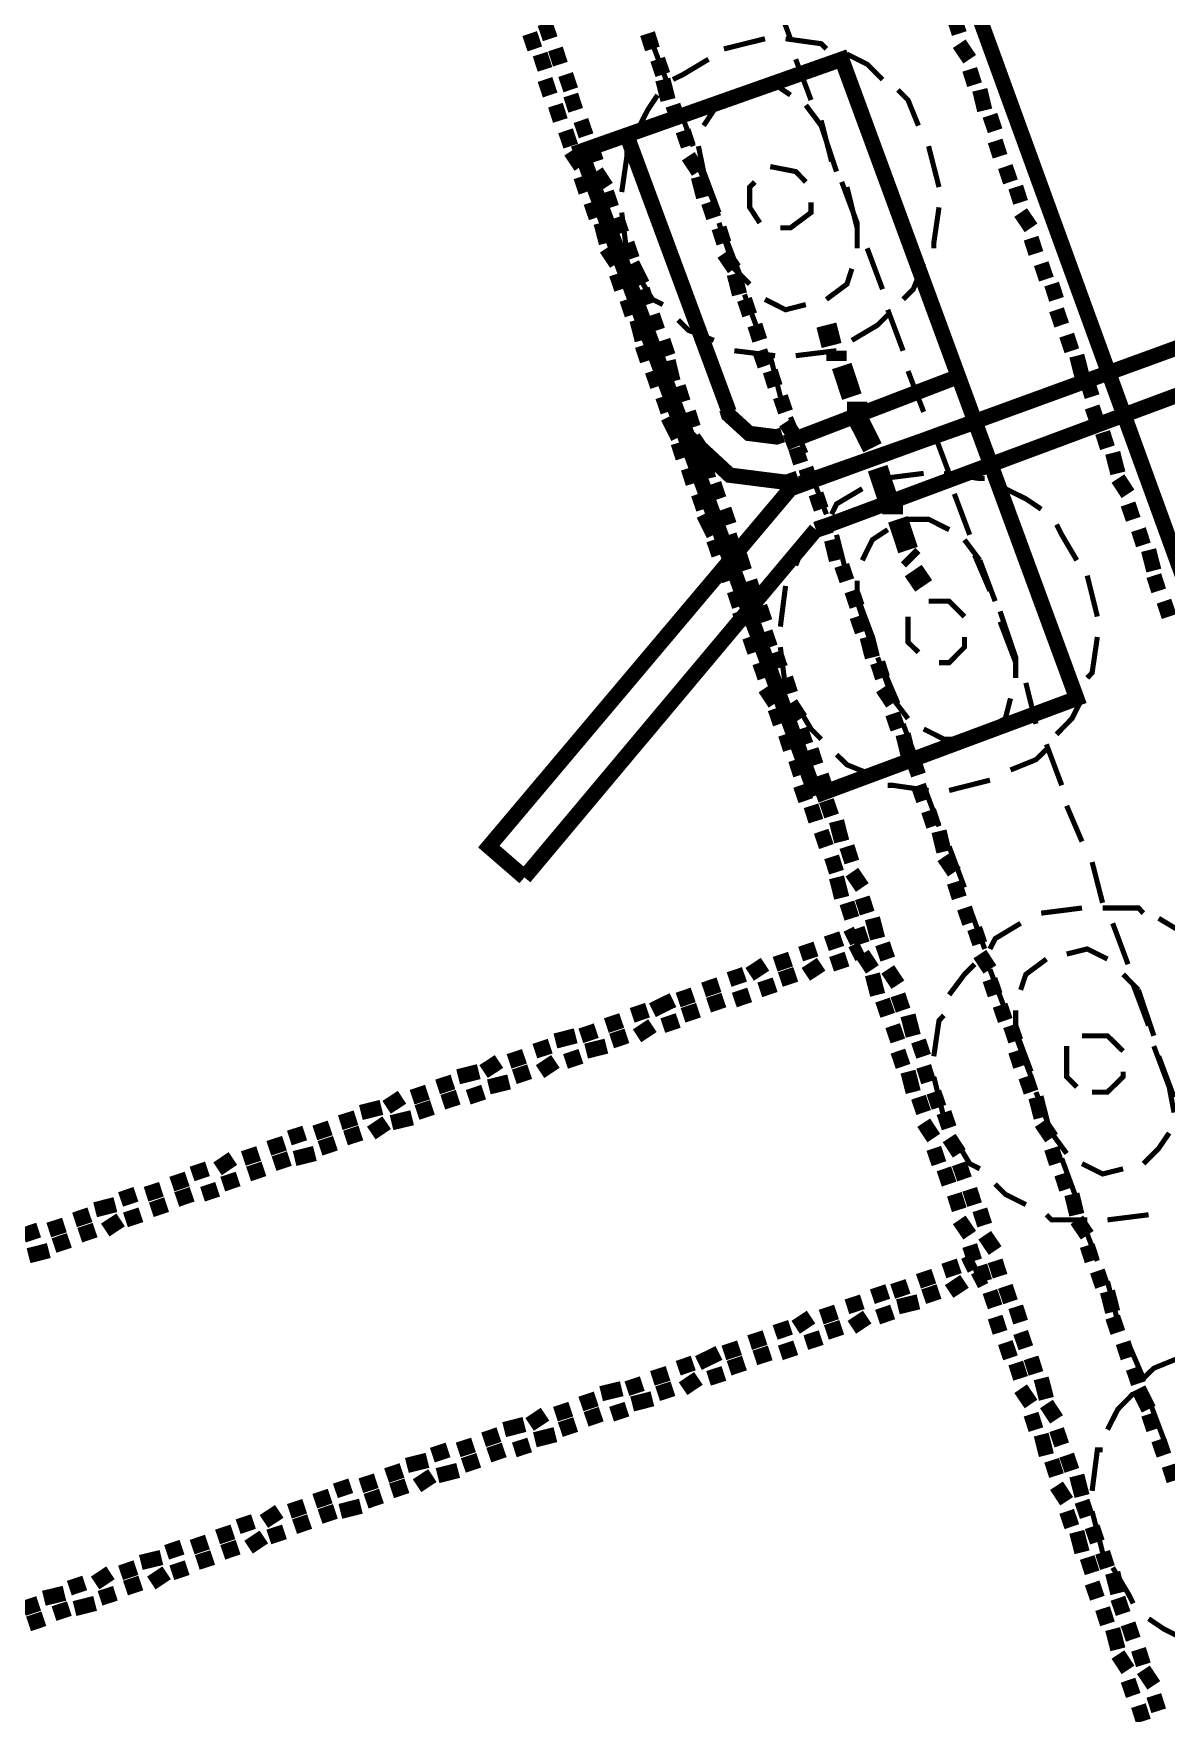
# Model space of a CAD drawing. Extents: x -2.4 to 13.4, y -16 to -5.
# Drawn here: x 2.575 to 2.944, y -11.54 to -10.992 of the extents above; entities that cross this region are included whole.
import ezdxf

# ---------------------------------------------------------------- set-up
doc = ezdxf.new("R2010")
doc.units = 0
doc.header["$MEASUREMENT"] = 0

msp = doc.modelspace()

# ---------------------------------------------------------------- linework, layer by layer
at = {"color": 0}
for points, const_width in [([(3.59868, -12.95219), (1.52868, -7.26383)], 0.005), ([(2.81698, -10.98051), (2.82198, -10.99386)], 0.00167), ([(2.74368, -10.99386), (2.74198, -10.98887)], 0.005), ([(2.87698, -10.99218), (2.87538, -10.98719)], 0.005), ([(2.73868, -10.99718), (2.73698, -10.99218)], 0.005), ([(2.77698, -10.99718), (2.77538, -10.99218)], 0.005), ([(2.80028, -10.99718), (2.81368, -10.99386)], 0.00167), ([(2.80028, -10.99718), (2.81368, -10.99386)], 0.00167), ([(2.82038, -10.99386), (2.83198, -10.99548), (2.83368, -10.99718)], 0.00167), ([(2.82038, -10.99386), (2.83198, -10.99548), (2.83368, -10.99718)], 0.00167), ([(2.88038, -11.00054), (2.87698, -10.99548)], 0.005), ([(2.74198, -11.00384), (2.74038, -10.99886)], 0.005), ([(2.74698, -11.00216), (2.74538, -10.99718)], 0.005), ([(2.78698, -11.12048), (2.75368, -11.03054), (2.83868, -11.00054), (2.91528, -11.20887), (2.83028, -11.24049)], 0.005), ([(2.78208, -11.00883), (2.77698, -10.99548)], 0.00167), ([(2.78038, -11.00552), (2.77868, -11.00054)], 0.005), ([(2.84038, -10.99886), (2.84698, -11.00216), (2.85198, -11.00715)], 0.00167), ([(2.84038, -10.99886), (2.84698, -11.00216), (2.85198, -11.00715)], 0.00167), ([(2.74368, -11.0122), (2.74198, -11.00715)], 0.005), ([(2.75038, -11.01051), (2.74868, -11.00552)], 0.005), ([(2.78208, -11.01383), (2.78038, -11.00715)], 0.005), ([(2.78368, -11.00715), (2.78698, -11.00552), (2.79528, -11.00054)], 0.00167), ([(2.78368, -11.00715), (2.78698, -11.00552), (2.79528, -11.00054)], 0.00167), ([(2.82368, -11.00054), (2.82868, -11.01383)], 0.00167), ([(2.88198, -11.00883), (2.88038, -11.00384)], 0.005), ([(2.75198, -11.01719), (2.75038, -11.0122)], 0.005), ([(2.80868, -11.01051), (2.81698, -11.00883), (2.82198, -11.0122)], 0.00167), ([(2.85698, -11.01051), (2.86028, -11.01383), (2.86368, -11.02218)], 0.00167), ([(2.85698, -11.01051), (2.86028, -11.01383), (2.86368, -11.02218)], 0.00167), ([(2.88528, -11.01719), (2.88368, -11.01051)], 0.005), ([(2.74698, -11.0205), (2.74538, -11.01551)], 0.005), ([(2.77198, -11.02386), (2.77538, -11.01719), (2.77868, -11.0122)], 0.00167), ([(2.77198, -11.02386), (2.77538, -11.01719), (2.77868, -11.0122)], 0.00167), ([(2.78538, -11.0205), (2.78368, -11.01551)], 0.005), ([(2.79028, -11.02886), (2.78538, -11.01551)], 0.00167), ([(2.79368, -11.02218), (2.79698, -11.01719), (2.80198, -11.0122)], 0.00167), ([(2.82698, -11.01551), (2.83198, -11.02218)], 0.00167), ([(2.75038, -11.02886), (2.74868, -11.02386)], 0.005), ([(2.75538, -11.02549), (2.75368, -11.0205)], 0.005), ([(2.78868, -11.02886), (2.78698, -11.02386)], 0.005), ([(2.83198, -11.0205), (2.83538, -11.03384)], 0.00167), ([(2.83198, -11.02218), (2.83698, -11.03715)], 0.00167), ([(2.88868, -11.02386), (2.88698, -11.01881)], 0.005), ([(2.75868, -11.03384), (2.75698, -11.02886)], 0.005), ([(2.76868, -11.02549), (2.80198, -11.11549)], 0.005), ([(2.89028, -11.03216), (2.88868, -11.02718)], 0.005), ([(2.75368, -11.03552), (2.75038, -11.03054)], 0.005), ([(2.75368, -11.03054), (2.83028, -11.24049)], 0.005), ([(2.76698, -11.04383), (2.76868, -11.03216), (2.76868, -11.03054)], 0.00167), ([(2.76698, -11.04383), (2.76868, -11.03216), (2.76868, -11.03054)], 0.00167), ([(2.79198, -11.03715), (2.78868, -11.03216)], 0.005), ([(2.79868, -11.0505), (2.79368, -11.03715), (2.79198, -11.02886)], 0.00167), ([(2.86698, -11.02886), (2.87038, -11.0422)], 0.00167), ([(2.86698, -11.02886), (2.87038, -11.0422)], 0.00167), ([(2.75538, -11.04383), (2.75368, -11.03884)], 0.005), ([(2.76198, -11.0422), (2.75868, -11.03715)], 0.005), ([(2.79368, -11.04551), (2.79198, -11.03884)], 0.005), ([(2.79698, -11.04719), (2.79198, -11.03552)], 0.00167), ([(2.81538, -11.03552), (2.82368, -11.03715), (2.82698, -11.04052)], 0.00167), ([(2.81538, -11.03552), (2.82368, -11.03715), (2.82698, -11.04052)], 0.00167), ([(2.89368, -11.04052), (2.89198, -11.03552)], 0.005), ([(2.76368, -11.04881), (2.76198, -11.04383)], 0.005), ([(2.81198, -11.05387), (2.80868, -11.04881), (2.80868, -11.0422), (2.81038, -11.04052)], 0.00167), ([(2.81198, -11.05387), (2.80868, -11.04881), (2.80868, -11.0422), (2.81038, -11.04052)], 0.00167), ([(2.83868, -11.04052), (2.84368, -11.05387), (2.84368, -11.06216)], 0.00167), ([(2.84038, -11.0422), (2.84368, -11.05549)], 0.00167), ([(2.89698, -11.04719), (2.89538, -11.0422)], 0.005), ([(2.75868, -11.05218), (2.75698, -11.04719)], 0.005), ([(2.79698, -11.05218), (2.79528, -11.04719)], 0.005), ([(2.82868, -11.04719), (2.82868, -11.0505), (2.82198, -11.05549), (2.81868, -11.05549)], 0.00167), ([(2.82868, -11.04719), (2.82868, -11.0505), (2.82198, -11.05549), (2.81868, -11.05549)], 0.00167), ([(2.87038, -11.04881), (2.86868, -11.06048), (2.86868, -11.06216)], 0.00167), ([(2.87038, -11.04881), (2.86868, -11.06048), (2.86868, -11.06216)], 0.00167), ([(2.90038, -11.05549), (2.89698, -11.0505)], 0.005), ([(2.76198, -11.06048), (2.76028, -11.05387)], 0.005), ([(2.76698, -11.05718), (2.76528, -11.05218)], 0.005), ([(2.76868, -11.06384), (2.76698, -11.0505)], 0.00167), ([(2.76868, -11.06384), (2.76698, -11.0505)], 0.00167), ([(2.80028, -11.06048), (2.79868, -11.05549)], 0.005), ([(2.80868, -11.07383), (2.80368, -11.06884), (2.79868, -11.05387)], 0.00167), ([(2.76528, -11.06716), (2.76198, -11.06216)], 0.005), ([(2.77038, -11.06552), (2.76868, -11.06048)], 0.005), ([(2.80538, -11.07052), (2.80028, -11.05718)], 0.00167), ([(2.90198, -11.06384), (2.90038, -11.05886)], 0.005), ([(2.77368, -11.07383), (2.77038, -11.06716)], 0.005), ([(2.80368, -11.06884), (2.80028, -11.06384)], 0.005), ([(2.84698, -11.06216), (2.85198, -11.07551)], 0.00167), ([(2.90538, -11.0722), (2.90368, -11.06716)], 0.005), ([(2.76698, -11.07551), (2.76528, -11.07052)], 0.005), ([(2.78038, -11.08051), (2.77698, -11.07881), (2.77198, -11.07052)], 0.00167), ([(2.78038, -11.08051), (2.77698, -11.07881), (2.77198, -11.07052)], 0.00167), ([(2.80538, -11.07719), (2.80368, -11.07052)], 0.005), ([(2.84198, -11.06884), (2.84038, -11.07383), (2.83368, -11.07881)], 0.00167), ([(2.86538, -11.06716), (2.86198, -11.07551), (2.85868, -11.07881)], 0.00167), ([(2.86538, -11.06716), (2.86198, -11.07551), (2.85868, -11.07881)], 0.00167), ([(2.77538, -11.08051), (2.77368, -11.07551)], 0.005), ([(2.90868, -11.07881), (2.90708, -11.07383)], 0.005), ([(2.77038, -11.08387), (2.76868, -11.07881)], 0.005), ([(2.77868, -11.08886), (2.77698, -11.08387)], 0.005), ([(2.80868, -11.08387), (2.80698, -11.07881)], 0.005), ([(2.81198, -11.09048), (2.80698, -11.07719)], 0.00167), ([(2.82698, -11.08051), (2.82038, -11.08219), (2.81368, -11.07881)], 0.00167), ([(2.82198, -11.14051), (2.98198, -11.08219)], 0.005), ([(2.85368, -11.08219), (2.85868, -11.09554)], 0.00167), ([(2.91038, -11.08718), (2.90868, -11.08219)], 0.005), ([(2.77368, -11.09216), (2.77198, -11.08549)], 0.005), ([(2.79698, -11.09216), (2.78868, -11.08886), (2.78538, -11.08549)], 0.00167), ([(2.79698, -11.09216), (2.78868, -11.08886), (2.78538, -11.08549)], 0.00167), ([(2.81198, -11.09216), (2.81038, -11.08718)], 0.005), ([(2.83538, -11.09384), (2.83368, -11.08718)], 0.00667), ([(2.85368, -11.08387), (2.85038, -11.08718), (2.84198, -11.09216)], 0.00167), ([(2.85368, -11.08387), (2.85038, -11.08718), (2.84198, -11.09216)], 0.00167), ([(2.77538, -11.09884), (2.77368, -11.09384)], 0.005), ([(2.78208, -11.09716), (2.78038, -11.09216)], 0.005), ([(2.83698, -11.09884), (2.83698, -11.09554)], 0.00667), ([(2.91368, -11.09554), (2.91198, -11.09048)], 0.005), ([(2.78368, -11.10551), (2.78208, -11.09884)], 0.005), ([(2.81698, -11.09716), (2.80368, -11.09554)], 0.00167), ([(2.81698, -11.09716), (2.80368, -11.09554)], 0.00167), ([(2.81368, -11.10052), (2.81198, -11.09554)], 0.005), ([(2.81868, -11.11051), (2.81538, -11.09716)], 0.00167), ([(2.83698, -11.09554), (2.82368, -11.09716)], 0.00167), ([(2.83698, -11.09554), (2.82368, -11.09716)], 0.00167), ([(2.83028, -11.15386), (2.98698, -11.09554)], 0.005), ([(2.84198, -11.11051), (2.83868, -11.10052)], 0.00667), ([(2.91698, -11.10383), (2.91528, -11.09716)], 0.005), ([(2.77868, -11.10719), (2.77698, -11.10215)], 0.005), ([(2.81698, -11.10719), (2.81538, -11.10215)], 0.005), ([(2.82038, -11.12554), (2.87698, -11.10383)], 0.005), ([(2.86028, -11.10215), (2.86538, -11.11549)], 0.00167), ([(2.92028, -11.11051), (2.91868, -11.10551)], 0.005), ([(2.78208, -11.11549), (2.78038, -11.11051)], 0.005), ([(2.78698, -11.11219), (2.78538, -11.10719)], 0.005), ([(2.82038, -11.11549), (2.81868, -11.11051)], 0.005), ([(2.84368, -11.11549), (2.84368, -11.11219)], 0.00667), ([(2.79028, -11.12048), (2.78868, -11.11549)], 0.005), ([(2.80118, -11.11452), (2.80178, -11.11637), (2.80848, -11.12249), (2.81748, -11.12363), (2.81938, -11.12298)], 0.005), ([(2.84868, -11.12716), (2.84368, -11.11718)], 0.00667), ([(2.92198, -11.11886), (2.92028, -11.11387)], 0.005), ([(2.78538, -11.12386), (2.78208, -11.11718)], 0.005), ([(2.78708, -11.11968), (2.78848, -11.12341), (2.80218, -11.13611), (2.82068, -11.13844), (2.82448, -11.13709)], 0.005), ([(2.82368, -11.12386), (2.82038, -11.11886)], 0.005), ([(2.82698, -11.12884), (2.82198, -11.11718)], 0.00167), ([(2.82528, -11.13883), (2.88198, -11.11886)], 0.005), ([(2.92528, -11.12716), (2.92368, -11.12218)], 0.005), ([(2.78698, -11.13052), (2.78538, -11.12554)], 0.005), ([(2.79368, -11.12884), (2.79028, -11.12386)], 0.005), ([(2.82528, -11.13215), (2.82368, -11.12716)], 0.005), ([(2.86868, -11.12218), (2.87368, -11.13551)], 0.00167), ([(2.79528, -11.1372), (2.79368, -11.13052)], 0.005), ([(2.85038, -11.13215), (2.84868, -11.12884)], 0.00667), ([(2.85368, -11.14381), (2.85038, -11.13383)], 0.00667), ([(2.92868, -11.13551), (2.92698, -11.12884)], 0.005), ([(2.79028, -11.13883), (2.78868, -11.13383)], 0.005), ([(2.79868, -11.14381), (2.79698, -11.13883)], 0.005), ([(2.82868, -11.13883), (2.82698, -11.13383)], 0.005), ([(2.83368, -11.14886), (2.82868, -11.13551)], 0.00167), ([(2.85198, -11.1372), (2.86538, -11.13551)], 0.00167), ([(2.85198, -11.1372), (2.86538, -11.13551)], 0.00167), ([(2.87198, -11.13551), (2.88368, -11.1372), (2.88528, -11.1372)], 0.00167), ([(2.87198, -11.13551), (2.88368, -11.1372), (2.88528, -11.1372)], 0.00167), ([(2.93198, -11.14219), (2.92868, -11.1372)], 0.005), ([(2.82198, -11.14051), (2.72368, -11.25715), (2.73528, -11.26719)], 0.005), ([(2.79368, -11.14718), (2.79198, -11.14219)], 0.005), ([(2.83198, -11.14718), (2.83028, -11.14219)], 0.005), ([(2.83538, -11.14886), (2.83698, -11.1455), (2.84538, -11.14051)], 0.00167), ([(2.83538, -11.14886), (2.83698, -11.1455), (2.84538, -11.14051)], 0.00167), ([(2.87538, -11.14219), (2.88038, -11.15554)], 0.00167), ([(2.89198, -11.14051), (2.89868, -11.14381), (2.90368, -11.14718)], 0.00167), ([(2.89198, -11.14051), (2.89868, -11.14381), (2.90368, -11.14718)], 0.00167), ([(2.79698, -11.15554), (2.79368, -11.14886)], 0.005), ([(2.80198, -11.15218), (2.80028, -11.14718)], 0.005), ([(2.85528, -11.14886), (2.85528, -11.1455)], 0.00667), ([(2.86028, -11.16052), (2.85698, -11.15049)], 0.00667), ([(2.93368, -11.15049), (2.93198, -11.1455)], 0.005), ([(2.83028, -11.15386), (2.73528, -11.26719)], 0.005), ([(2.83368, -11.15554), (2.83198, -11.15049)], 0.005), ([(2.86028, -11.15049), (2.86698, -11.15049), (2.87368, -11.15386)], 0.00167), ([(2.90868, -11.15218), (2.91038, -11.15554), (2.91528, -11.16384)], 0.00167), ([(2.90868, -11.15218), (2.91038, -11.15554), (2.91528, -11.16384)], 0.00167), ([(2.93698, -11.15884), (2.93538, -11.15386)], 0.005), ([(2.79868, -11.16215), (2.79698, -11.15716)], 0.005), ([(2.80368, -11.16052), (2.80198, -11.15554)], 0.005), ([(2.82368, -11.16552), (2.82698, -11.15716), (2.83028, -11.15386)], 0.00167), ([(2.82368, -11.16552), (2.82698, -11.15716), (2.83028, -11.15386)], 0.00167), ([(2.83698, -11.16384), (2.83538, -11.15716)], 0.005), ([(2.84038, -11.16883), (2.83698, -11.15554)], 0.00167), ([(2.84538, -11.16384), (2.84868, -11.15716), (2.85368, -11.15386)], 0.00167), ([(2.87868, -11.15716), (2.88368, -11.16384)], 0.00167), ([(2.94038, -11.1672), (2.93868, -11.16052)], 0.005), ([(2.80198, -11.17051), (2.80028, -11.16552)], 0.005), ([(2.80698, -11.1672), (2.80538, -11.16215)], 0.005), ([(2.84038, -11.17051), (2.83868, -11.16552)], 0.005), ([(2.86198, -11.16384), (2.86028, -11.16215)], 0.00667), ([(2.88198, -11.16215), (2.88698, -11.17381)], 0.00167), ([(2.88368, -11.16384), (2.88868, -11.17718)], 0.00167), ([(2.81038, -11.1755), (2.80868, -11.17051)], 0.005), ([(2.86538, -11.17219), (2.86198, -11.1672)], 0.00667), ([(2.91868, -11.16883), (2.92198, -11.18218)], 0.00167), ([(2.91868, -11.16883), (2.92198, -11.18218)], 0.00167), ([(2.94198, -11.17381), (2.94038, -11.16883)], 0.005), ([(2.80538, -11.17887), (2.80368, -11.17381)], 0.005), ([(2.81868, -11.18548), (2.82038, -11.17219)], 0.00167), ([(2.81868, -11.18548), (2.82038, -11.17219)], 0.00167), ([(2.84368, -11.17887), (2.84198, -11.17381)], 0.005), ([(2.84868, -11.19216), (2.84368, -11.17718), (2.84368, -11.17051)], 0.00167), ([(2.84868, -11.18884), (2.84368, -11.1755)], 0.00167), ([(2.94538, -11.18218), (2.94368, -11.17718)], 0.005), ([(2.80698, -11.18548), (2.80538, -11.18049)], 0.005), ([(2.81368, -11.18386), (2.81198, -11.17887)], 0.005), ([(2.84538, -11.18716), (2.84368, -11.18218)], 0.005), ([(2.86698, -11.17718), (2.87368, -11.17718), (2.87868, -11.18218)], 0.00167), ([(2.86698, -11.17718), (2.87368, -11.17718), (2.87868, -11.18218)], 0.00167), ([(2.89028, -11.18049), (2.89538, -11.19552), (2.89538, -11.20219)], 0.00167), ([(2.81538, -11.19216), (2.81368, -11.18716)], 0.005), ([(2.86368, -11.19384), (2.86028, -11.19052), (2.86028, -11.18218)], 0.00167), ([(2.86368, -11.19384), (2.86028, -11.19052), (2.86028, -11.18218)], 0.00167), ([(2.89028, -11.18386), (2.89538, -11.1972)], 0.00167), ([(2.81038, -11.19384), (2.80868, -11.18884)], 0.005), ([(2.84868, -11.19552), (2.84698, -11.18884)], 0.005), ([(2.87868, -11.18884), (2.87868, -11.19216), (2.87368, -11.1972), (2.87038, -11.1972)], 0.00167), ([(2.87868, -11.18884), (2.87868, -11.19216), (2.87368, -11.1972), (2.87038, -11.1972)], 0.00167), ([(2.92198, -11.18884), (2.92028, -11.20051), (2.91868, -11.20219)], 0.00167), ([(2.92198, -11.18884), (2.92028, -11.20051), (2.91868, -11.20219)], 0.00167), ([(2.81368, -11.20219), (2.81198, -11.1972)], 0.005), ([(2.81868, -11.19883), (2.81698, -11.19384)], 0.005), ([(2.82038, -11.20551), (2.81868, -11.19216)], 0.00167), ([(2.82038, -11.20551), (2.81868, -11.19216)], 0.00167), ([(2.85198, -11.20219), (2.85038, -11.1972)], 0.005), ([(2.86028, -11.21548), (2.85528, -11.20887), (2.85038, -11.19552)], 0.00167), ([(2.82198, -11.20719), (2.82038, -11.20219)], 0.005), ([(2.85698, -11.21049), (2.85198, -11.19883)], 0.00167), ([(2.81698, -11.21049), (2.81368, -11.20551)], 0.005), ([(2.85528, -11.21049), (2.85198, -11.20551)], 0.005), ([(2.89868, -11.20381), (2.90198, -11.21716)], 0.00167), ([(2.81868, -11.21716), (2.81698, -11.21218)], 0.005), ([(2.82528, -11.21548), (2.82198, -11.21049)], 0.005), ([(2.83198, -11.22216), (2.82868, -11.21884), (2.82368, -11.21049)], 0.00167), ([(2.83198, -11.22216), (2.82868, -11.21884), (2.82368, -11.21049)], 0.00167), ([(2.85698, -11.21884), (2.85528, -11.21386)], 0.005), ([(2.89368, -11.20887), (2.89198, -11.21548), (2.88528, -11.21884)], 0.00167), ([(2.91698, -11.20887), (2.91368, -11.21548), (2.90868, -11.22054)], 0.00167), ([(2.91698, -11.20887), (2.91368, -11.21548), (2.90868, -11.22054)], 0.00167), ([(2.82198, -11.22552), (2.82038, -11.22054)], 0.005), ([(2.82698, -11.22384), (2.82528, -11.21884)], 0.005), ([(2.86028, -11.22715), (2.85868, -11.22054)], 0.005), ([(2.86368, -11.23051), (2.85868, -11.21716)], 0.00167), ([(2.87868, -11.22216), (2.87198, -11.22216), (2.86538, -11.21884)], 0.00167), ([(2.83028, -11.23051), (2.82868, -11.22552)], 0.005), ([(2.90538, -11.22384), (2.91038, -11.23719)], 0.00167), ([(2.82528, -11.23383), (2.82368, -11.22883)], 0.005), ([(2.84868, -11.23383), (2.84038, -11.23051), (2.83698, -11.22715)], 0.00167), ([(2.84868, -11.23383), (2.84038, -11.23051), (2.83698, -11.22715)], 0.00167), ([(2.86368, -11.23383), (2.86198, -11.22883)], 0.005), ([(2.90538, -11.22552), (2.90198, -11.22883), (2.89368, -11.23219)], 0.00167), ([(2.90538, -11.22552), (2.90198, -11.22883), (2.89368, -11.23219)], 0.00167), ([(2.82698, -11.24218), (2.82528, -11.23719)], 0.005), ([(2.83368, -11.23887), (2.83198, -11.23383)], 0.005), ([(2.86538, -11.24218), (2.86368, -11.23719)], 0.005), ([(2.88698, -11.23551), (2.87368, -11.23887)], 0.00167), ([(2.88698, -11.23551), (2.87368, -11.23887)], 0.00167), ([(2.83538, -11.24718), (2.83368, -11.24218)], 0.005), ([(2.86698, -11.23887), (2.85528, -11.23719), (2.85368, -11.23719)], 0.00167), ([(2.86698, -11.23887), (2.85528, -11.23719), (2.85368, -11.23719)], 0.00167), ([(2.87038, -11.25054), (2.86538, -11.23719)], 0.00167), ([(2.83028, -11.24886), (2.82868, -11.24386)], 0.005), ([(2.86868, -11.25054), (2.86698, -11.24548)], 0.005), ([(2.91198, -11.24386), (2.91698, -11.25552)], 0.00167), ([(2.83368, -11.25715), (2.83198, -11.25216)], 0.005), ([(2.83868, -11.25552), (2.83698, -11.24886)], 0.005), ([(2.87198, -11.25883), (2.87038, -11.25216)], 0.005), ([(2.84198, -11.2622), (2.84038, -11.25715)], 0.005), ([(2.87868, -11.2705), (2.87368, -11.25715)], 0.00167), ([(2.83698, -11.26551), (2.83538, -11.26051)], 0.005), ([(2.87538, -11.26551), (2.87198, -11.26051)], 0.005), ([(2.92028, -11.2622), (2.92368, -11.27549)], 0.00167), ([(2.83868, -11.27386), (2.83698, -11.26719)], 0.005), ([(2.84538, -11.2705), (2.84198, -11.26551)], 0.005), ([(2.87698, -11.27386), (2.87538, -11.26881)], 0.005), ([(2.84198, -11.28054), (2.84038, -11.27549)], 0.005), ([(2.84698, -11.27886), (2.84538, -11.27386)], 0.005), ([(2.85038, -11.28715), (2.84868, -11.28054)], 0.005), ([(2.88038, -11.28216), (2.87868, -11.27718)], 0.005), ([(2.88528, -11.29052), (2.88038, -11.27718)], 0.00167), ([(2.90368, -11.27886), (2.91698, -11.27718)], 0.00167), ([(2.90368, -11.27886), (2.91698, -11.27718)], 0.00167), ([(2.92368, -11.27718), (2.93538, -11.27718), (2.93698, -11.27886)], 0.00167), ([(2.92368, -11.27718), (2.93538, -11.27718), (2.93698, -11.27886)], 0.00167), ([(2.84368, -11.28552), (2.84038, -11.28715)], 0.005), ([(2.84538, -11.28884), (2.84368, -11.28384)], 0.005), ([(2.88368, -11.28884), (2.88198, -11.28384)], 0.005), ([(2.88698, -11.29052), (2.88868, -11.28715), (2.89698, -11.28216)], 0.00167), ([(2.88698, -11.29052), (2.88868, -11.28715), (2.89698, -11.28216)], 0.00167), ([(2.92698, -11.28216), (2.93198, -11.29551)], 0.00167), ([(2.94198, -11.28054), (2.95028, -11.28552), (2.95368, -11.28884)], 0.00167), ([(2.94198, -11.28054), (2.95028, -11.28552), (2.95368, -11.28884)], 0.00167), ([(2.83028, -11.29052), (2.82528, -11.2922)], 0.005), ([(2.83868, -11.28715), (2.83368, -11.28884)], 0.005), ([(2.84538, -11.29052), (2.84198, -11.2922)], 0.005), ([(2.85368, -11.29383), (2.85198, -11.28884)], 0.005), ([(2.91198, -11.2922), (2.91868, -11.29052), (2.92528, -11.29383)], 0.00167), ([(2.81368, -11.29551), (2.80868, -11.29881)], 0.005), ([(2.82198, -11.29383), (2.81698, -11.29551)], 0.005), ([(2.83198, -11.29551), (2.82698, -11.29881)], 0.005), ([(2.84038, -11.29383), (2.83538, -11.29551)], 0.005), ([(2.84868, -11.29719), (2.84538, -11.2922)], 0.005), ([(2.85698, -11.30218), (2.85368, -11.29719)], 0.005), ([(2.87368, -11.30549), (2.87868, -11.29881), (2.88198, -11.29551)], 0.00167), ([(2.87368, -11.30549), (2.87868, -11.29881), (2.88198, -11.29551)], 0.00167), ([(2.88698, -11.29719), (2.88368, -11.2922)], 0.005), ([(2.89698, -11.30387), (2.89868, -11.29881), (2.90538, -11.29383)], 0.00167), ([(2.79868, -11.30218), (2.79368, -11.30387)], 0.005), ([(2.80698, -11.29881), (2.80198, -11.3005)], 0.005), ([(2.81698, -11.30218), (2.81198, -11.30387)], 0.005), ([(2.82368, -11.29881), (2.81868, -11.3005)], 0.005), ([(2.85038, -11.30549), (2.84868, -11.29881)], 0.005), ([(2.88868, -11.30549), (2.88698, -11.3005)], 0.005), ([(2.89198, -11.31048), (2.88698, -11.29719)], 0.00167), ([(2.93038, -11.29881), (2.93538, -11.30387)], 0.00167), ([(2.78368, -11.30718), (2.77698, -11.31048)], 0.005), ([(2.79028, -11.30549), (2.78538, -11.30718)], 0.005), ([(2.80028, -11.30718), (2.79528, -11.30886)], 0.005), ([(2.80868, -11.30549), (2.80368, -11.30718)], 0.005), ([(2.85368, -11.31216), (2.85198, -11.30718)], 0.005), ([(2.85868, -11.31048), (2.85698, -11.30549)], 0.005), ([(2.93368, -11.30218), (2.93868, -11.31552)], 0.00167), ([(2.93538, -11.30387), (2.94038, -11.31884)], 0.00167), ([(2.76698, -11.31384), (2.76198, -11.31552)], 0.005), ([(2.77538, -11.31048), (2.77038, -11.31216)], 0.005), ([(2.78538, -11.31384), (2.78038, -11.31552)], 0.005), ([(2.79198, -11.31048), (2.78698, -11.31216)], 0.005), ([(2.86198, -11.31884), (2.86028, -11.31216)], 0.005), ([(2.86868, -11.32551), (2.87038, -11.31384), (2.87198, -11.31216)], 0.00167), ([(2.86868, -11.32551), (2.87038, -11.31384), (2.87198, -11.31216)], 0.00167), ([(2.89198, -11.31384), (2.89028, -11.30886)], 0.005), ([(2.90038, -11.33219), (2.89538, -11.31884), (2.89538, -11.31048)], 0.00167), ([(2.75198, -11.31884), (2.74538, -11.32052)], 0.005), ([(2.75868, -11.31716), (2.75368, -11.31884)], 0.005), ([(2.76868, -11.31884), (2.76368, -11.32052)], 0.005), ([(2.77698, -11.31552), (2.77198, -11.31884)], 0.005), ([(2.85698, -11.32052), (2.85528, -11.31552)], 0.005), ([(2.89538, -11.32052), (2.89368, -11.31552)], 0.005), ([(2.90038, -11.33051), (2.89538, -11.31716)], 0.00167), ([(2.74368, -11.3222), (2.73868, -11.32383)], 0.005), ([(2.76198, -11.3222), (2.75538, -11.32383)], 0.005), ([(2.85868, -11.32881), (2.85698, -11.32383)], 0.005), ([(2.86538, -11.32551), (2.86368, -11.32052)], 0.005), ([(2.89698, -11.32881), (2.89538, -11.32383)], 0.005), ([(2.91528, -11.33549), (2.91198, -11.33219), (2.91198, -11.32383), (2.91198, -11.3222)], 0.00167), ([(2.91528, -11.33549), (2.91198, -11.33219), (2.91198, -11.32383), (2.91198, -11.3222)], 0.00167), ([(2.91698, -11.31884), (2.92528, -11.31884), (2.93038, -11.32383)], 0.00167), ([(2.91698, -11.31884), (2.92528, -11.31884), (2.93038, -11.32383)], 0.00167), ([(2.94038, -11.3222), (2.94538, -11.33549), (2.94698, -11.34384)], 0.00167), ([(2.72038, -11.33051), (2.71368, -11.33219)], 0.005), ([(2.72698, -11.32719), (2.72198, -11.33051)], 0.005), ([(2.73528, -11.32551), (2.73028, -11.32719)], 0.005), ([(2.73698, -11.33051), (2.73198, -11.33219)], 0.005), ([(2.74538, -11.32719), (2.74038, -11.33051)], 0.005), ([(2.75368, -11.32551), (2.74868, -11.32719)], 0.005), ([(2.86198, -11.33718), (2.86028, -11.33051)], 0.005), ([(2.86698, -11.33387), (2.86538, -11.32881)], 0.005), ([(2.94198, -11.32551), (2.94698, -11.33886)], 0.00167), ([(2.71198, -11.33387), (2.70698, -11.33549)], 0.005), ([(2.73028, -11.33387), (2.72368, -11.33549)], 0.005), ([(2.87198, -11.34554), (2.86868, -11.33219)], 0.00167), ([(2.87198, -11.34554), (2.86868, -11.33219)], 0.00167), ([(2.90038, -11.33718), (2.89868, -11.33219)], 0.005), ([(2.93038, -11.33051), (2.93038, -11.33219), (2.92528, -11.33718), (2.92028, -11.33718)], 0.00167), ([(2.93038, -11.33051), (2.93038, -11.33219), (2.92528, -11.33718), (2.92028, -11.33718)], 0.00167), ([(2.69538, -11.33886), (2.69038, -11.34216)], 0.005), ([(2.70368, -11.33718), (2.69868, -11.33886)], 0.005), ([(2.71368, -11.33886), (2.70868, -11.34048)], 0.005), ([(2.72198, -11.33718), (2.71698, -11.33886)], 0.005), ([(2.86538, -11.34384), (2.86368, -11.33886)], 0.005), ([(2.87038, -11.34216), (2.86868, -11.33718)], 0.005), ([(2.90368, -11.34554), (2.90198, -11.33886)], 0.005), ([(2.91198, -11.35719), (2.90708, -11.35052), (2.90198, -11.33718)], 0.00167), ([(2.90708, -11.35215), (2.90368, -11.33886)], 0.00167), ([(2.68038, -11.34554), (2.67528, -11.34716)], 0.005), ([(2.68868, -11.34216), (2.68198, -11.34384)], 0.005), ([(2.69868, -11.34554), (2.69198, -11.34716)], 0.005), ([(2.70528, -11.34216), (2.70028, -11.34384)], 0.005), ([(2.87368, -11.34884), (2.87198, -11.34384)], 0.005), ([(2.66368, -11.35052), (2.65868, -11.35215)], 0.005), ([(2.67198, -11.34884), (2.66698, -11.35052)], 0.005), ([(2.68198, -11.35052), (2.67698, -11.35215)], 0.005), ([(2.69038, -11.34716), (2.68538, -11.35052)], 0.005), ([(2.86868, -11.35215), (2.86538, -11.34716)], 0.005), ([(2.87698, -11.35719), (2.87368, -11.35215)], 0.005), ([(2.90708, -11.35215), (2.90368, -11.34716)], 0.005), ([(2.94538, -11.35052), (2.94198, -11.35551), (2.93698, -11.36051)], 0.00167), ([(2.64868, -11.35719), (2.64368, -11.35883)], 0.005), ([(2.65708, -11.35383), (2.65198, -11.35551)], 0.005), ([(2.66698, -11.35719), (2.66038, -11.35883)], 0.005), ([(2.67368, -11.35383), (2.66868, -11.35551)], 0.005), ([(2.87038, -11.36051), (2.86868, -11.35551)], 0.005), ([(2.88368, -11.36219), (2.88038, -11.36051), (2.87538, -11.35215)], 0.00167), ([(2.88368, -11.36219), (2.88038, -11.36051), (2.87538, -11.35215)], 0.00167), ([(2.90868, -11.36051), (2.90708, -11.35551)], 0.005), ([(2.63198, -11.36219), (2.62698, -11.36387)], 0.005), ([(2.64028, -11.35883), (2.63528, -11.36219)], 0.005), ([(2.65038, -11.36219), (2.64538, -11.36387)], 0.005), ([(2.65868, -11.35883), (2.65368, -11.36051)], 0.005), ([(2.87368, -11.36718), (2.87198, -11.36219)], 0.005), ([(2.87868, -11.36549), (2.87698, -11.36051)], 0.005), ([(2.91528, -11.37218), (2.91038, -11.35883)], 0.00167), ([(2.93038, -11.36219), (2.92368, -11.36387), (2.91698, -11.36051)], 0.00167), ([(2.62538, -11.36549), (2.62038, -11.36718)], 0.005), ([(2.64198, -11.36549), (2.63698, -11.36718)], 0.005), ([(2.91198, -11.36886), (2.91038, -11.36387)], 0.005), ([(2.60198, -11.37386), (2.59538, -11.37554)], 0.005), ([(2.60868, -11.37048), (2.60368, -11.37218)], 0.005), ([(2.61698, -11.36886), (2.61198, -11.37048)], 0.005), ([(2.61868, -11.37386), (2.61368, -11.37554)], 0.005), ([(2.62698, -11.37048), (2.62198, -11.37218)], 0.005), ([(2.63528, -11.36886), (2.63038, -11.37048)], 0.005), ([(2.87698, -11.37554), (2.87538, -11.37048)], 0.005), ([(2.88198, -11.37386), (2.88038, -11.36886)], 0.005), ([(2.89868, -11.37386), (2.89198, -11.37048), (2.88868, -11.36718)], 0.00167), ([(2.89868, -11.37386), (2.89198, -11.37048), (2.88868, -11.36718)], 0.00167), ([(2.91528, -11.37716), (2.91368, -11.37048)], 0.005), ([(2.59368, -11.37716), (2.58868, -11.37884)], 0.005), ([(2.60368, -11.37884), (2.59868, -11.38215)], 0.005), ([(2.61028, -11.37716), (2.60528, -11.37884)], 0.005), ([(2.88038, -11.38383), (2.87698, -11.37884)], 0.005), ([(2.88528, -11.38052), (2.88368, -11.37554)], 0.005), ([(2.91868, -11.37884), (2.90708, -11.37884), (2.90538, -11.37716)], 0.00167), ([(2.91868, -11.37884), (2.90708, -11.37884), (2.90538, -11.37716)], 0.00167), ([(2.91868, -11.38383), (2.91528, -11.37884)], 0.005), ([(2.93868, -11.37716), (2.92528, -11.37884)], 0.00167), ([(2.93868, -11.37716), (2.92528, -11.37884)], 0.00167), ([(2.57698, -11.38215), (2.57198, -11.38383)], 0.005), ([(2.58538, -11.38052), (2.58028, -11.38215)], 0.005), ([(2.59538, -11.38215), (2.59038, -11.38383)], 0.005), ([(2.88868, -11.38883), (2.88528, -11.38383)], 0.005), ([(2.92198, -11.39219), (2.91698, -11.37884)], 0.00167), ([(2.58028, -11.38883), (2.57368, -11.39051)], 0.005), ([(2.58698, -11.38551), (2.58198, -11.3872)], 0.005), ([(2.88198, -11.39219), (2.88038, -11.3872)], 0.005), ([(2.92028, -11.39219), (2.91868, -11.3872)], 0.005), ([(2.87698, -11.39381), (2.87198, -11.3955)], 0.005), ([(2.88198, -11.39219), (2.87868, -11.39381)], 0.005), ([(2.88528, -11.39886), (2.88368, -11.39381)], 0.005), ([(2.89028, -11.39718), (2.88868, -11.39219)], 0.005), ([(2.92368, -11.40049), (2.92198, -11.3955)], 0.005), ([(2.86028, -11.40049), (2.85528, -11.40218)], 0.005), ([(2.86868, -11.39718), (2.86368, -11.39886)], 0.005), ([(2.87868, -11.39886), (2.87368, -11.40218)], 0.005), ([(2.88528, -11.39718), (2.88198, -11.39886)], 0.005), ([(2.89368, -11.40554), (2.89198, -11.40049)], 0.005), ([(2.92868, -11.41215), (2.92528, -11.39886)], 0.00167), ([(2.84538, -11.40554), (2.84038, -11.40716)], 0.005), ([(2.85368, -11.40218), (2.84868, -11.40386)], 0.005), ([(2.86368, -11.40554), (2.85698, -11.40716)], 0.005), ([(2.87038, -11.40218), (2.86538, -11.40386)], 0.005), ([(2.88868, -11.40716), (2.88698, -11.40218)], 0.005), ([(2.89698, -11.41215), (2.89538, -11.40716)], 0.005), ([(2.92698, -11.40884), (2.92528, -11.40218)], 0.005), ([(2.82868, -11.41052), (2.82368, -11.41384)], 0.005), ([(2.83698, -11.40884), (2.83198, -11.41052)], 0.005), ([(2.84698, -11.41052), (2.84198, -11.41384)], 0.005), ([(2.85528, -11.40884), (2.85038, -11.41052)], 0.005), ([(2.89028, -11.41552), (2.88868, -11.41052)], 0.005), ([(2.92868, -11.41552), (2.92698, -11.41052)], 0.005), ([(2.81368, -11.4172), (2.80868, -11.41883)], 0.005), ([(2.82198, -11.41384), (2.81698, -11.41552)], 0.005), ([(2.83198, -11.4172), (2.82698, -11.41883)], 0.005), ([(2.83868, -11.41384), (2.83368, -11.41552)], 0.005), ([(2.89868, -11.42051), (2.89698, -11.41552)], 0.005), ([(2.79868, -11.42219), (2.79198, -11.4255)], 0.005), ([(2.80538, -11.42051), (2.80028, -11.42219)], 0.005), ([(2.81538, -11.42219), (2.81038, -11.42381)], 0.005), ([(2.82368, -11.42051), (2.81868, -11.42219)], 0.005), ([(2.89368, -11.42381), (2.89198, -11.41883)], 0.005), ([(2.93198, -11.42381), (2.93038, -11.41883)], 0.005), ([(2.93698, -11.43049), (2.93198, -11.41883)], 0.00167), ([(2.78208, -11.42887), (2.77698, -11.43049)], 0.005), ([(2.79028, -11.4255), (2.78538, -11.42718)], 0.005), ([(2.80028, -11.42887), (2.79528, -11.43049)], 0.005), ([(2.80698, -11.4255), (2.80198, -11.42718)], 0.005), ([(2.89698, -11.43049), (2.89538, -11.4255)], 0.005), ([(2.90198, -11.42887), (2.90038, -11.42381)], 0.005), ([(2.93538, -11.43218), (2.93368, -11.42718)], 0.005), ([(2.93698, -11.43049), (2.94038, -11.42718), (2.94868, -11.42381)], 0.00167), ([(2.93698, -11.43049), (2.94038, -11.42718), (2.94868, -11.42381)], 0.00167), ([(2.76698, -11.43386), (2.76028, -11.43548)], 0.005), ([(2.77368, -11.43218), (2.76868, -11.43386)], 0.005), ([(2.78368, -11.43386), (2.77868, -11.43548)], 0.005), ([(2.79198, -11.43049), (2.78698, -11.43386)], 0.005), ([(2.90038, -11.43884), (2.89698, -11.43386)], 0.005), ([(2.90538, -11.43716), (2.90368, -11.43049)], 0.005), ([(2.93868, -11.44052), (2.93538, -11.43386)], 0.005), ([(2.75868, -11.43716), (2.75368, -11.43884)], 0.005), ([(2.77698, -11.43716), (2.77038, -11.43884)], 0.005), ([(2.90868, -11.44384), (2.90538, -11.43884)], 0.005), ([(2.92528, -11.4472), (2.92868, -11.44052), (2.93368, -11.43548)], 0.00167), ([(2.92528, -11.4472), (2.92868, -11.44052), (2.93368, -11.43548)], 0.00167), ([(2.94368, -11.45051), (2.93868, -11.43716)], 0.00167), ([(2.74198, -11.44216), (2.73698, -11.44552)], 0.005), ([(2.75038, -11.44052), (2.74538, -11.44216)], 0.005), ([(2.76028, -11.44216), (2.75538, -11.44384)], 0.005), ([(2.76868, -11.44052), (2.76368, -11.44216)], 0.005), ([(2.90198, -11.4472), (2.90038, -11.44216)], 0.005), ([(2.94038, -11.4472), (2.93868, -11.44216)], 0.005), ([(2.72698, -11.44883), (2.72198, -11.45051)], 0.005), ([(2.73528, -11.44552), (2.72868, -11.4472)], 0.005), ([(2.74538, -11.44883), (2.73868, -11.45051)], 0.005), ([(2.75198, -11.44552), (2.74698, -11.4472)], 0.005), ([(2.90538, -11.45551), (2.90368, -11.44883)], 0.005), ([(2.91038, -11.45219), (2.90868, -11.4472)], 0.005), ([(2.94368, -11.45551), (2.94198, -11.45051)], 0.005), ([(2.71038, -11.45381), (2.70528, -11.45551)], 0.005), ([(2.71868, -11.45219), (2.71368, -11.45381)], 0.005), ([(2.72868, -11.45381), (2.72368, -11.45551)], 0.005), ([(2.73698, -11.45219), (2.73198, -11.45381)], 0.005), ([(2.91368, -11.46049), (2.91198, -11.45551)], 0.005), ([(2.92028, -11.46716), (2.92198, -11.45381), (2.92368, -11.45381)], 0.00167), ([(2.92028, -11.46716), (2.92198, -11.45381), (2.92368, -11.45381)], 0.00167), ([(2.69538, -11.46049), (2.69038, -11.46218)], 0.005), ([(2.70368, -11.45719), (2.69698, -11.45887)], 0.005), ([(2.71368, -11.46049), (2.70698, -11.46218)], 0.005), ([(2.72038, -11.45719), (2.71538, -11.45887)], 0.005), ([(2.90868, -11.46218), (2.90708, -11.45719)], 0.005), ([(2.94698, -11.46386), (2.94538, -11.45887)], 0.005), ([(2.67868, -11.46548), (2.67368, -11.46716)], 0.005), ([(2.68698, -11.46386), (2.68198, -11.46548)], 0.005), ([(2.69698, -11.46548), (2.69198, -11.46716)], 0.005), ([(2.70528, -11.46218), (2.70028, -11.46548)], 0.005), ([(2.91198, -11.47054), (2.90868, -11.46548)], 0.005), ([(2.91698, -11.46884), (2.91528, -11.46218)], 0.005), ([(2.66368, -11.47216), (2.65868, -11.47384)], 0.005), ([(2.67198, -11.46884), (2.66698, -11.47054)], 0.005), ([(2.68198, -11.47216), (2.67528, -11.47384)], 0.005), ([(2.68868, -11.46884), (2.68368, -11.47054)], 0.005), ([(2.91868, -11.47552), (2.91698, -11.47054)], 0.005), ([(2.64698, -11.47715), (2.64198, -11.47883)], 0.005), ([(2.65538, -11.47384), (2.65038, -11.47715)], 0.005), ([(2.66528, -11.47715), (2.66038, -11.47883)], 0.005), ([(2.67368, -11.47384), (2.66868, -11.47552)], 0.005), ([(2.91368, -11.47883), (2.91198, -11.47384)], 0.005), ([(2.92368, -11.48719), (2.92028, -11.47384)], 0.00167), ([(2.92368, -11.48719), (2.92028, -11.47384)], 0.00167), ([(2.64028, -11.48051), (2.63528, -11.48219)], 0.005), ([(2.65038, -11.48219), (2.64538, -11.48551)], 0.005), ([(2.65708, -11.48051), (2.65198, -11.48219)], 0.005), ([(2.91698, -11.48719), (2.91528, -11.48051)], 0.005), ([(2.92198, -11.48383), (2.92028, -11.47883)], 0.005), ([(2.61698, -11.48887), (2.61028, -11.49049)], 0.005), ([(2.62368, -11.48551), (2.61868, -11.48719)], 0.005), ([(2.63198, -11.48383), (2.62698, -11.48551)], 0.005), ([(2.63368, -11.48887), (2.62868, -11.49049)], 0.005), ([(2.64198, -11.48551), (2.63698, -11.48719)], 0.005), ([(2.92028, -11.49386), (2.91868, -11.48887)], 0.005), ([(2.92528, -11.49218), (2.92368, -11.48719)], 0.005), ([(2.60038, -11.49386), (2.59538, -11.49718)], 0.005), ([(2.60868, -11.49218), (2.60368, -11.49386)], 0.005), ([(2.61868, -11.49386), (2.61368, -11.49718)], 0.005), ([(2.62538, -11.49218), (2.62038, -11.49386)], 0.005), ([(2.92868, -11.50054), (2.92698, -11.49386)], 0.005), ([(2.93368, -11.50384), (2.93198, -11.50054), (2.92698, -11.49218)], 0.00167), ([(2.93368, -11.50384), (2.93198, -11.50054), (2.92698, -11.49218)], 0.00167), ([(2.59198, -11.49718), (2.58698, -11.49886)], 0.005), ([(2.61028, -11.49718), (2.60528, -11.49886)], 0.005), ([(2.92198, -11.50216), (2.92028, -11.49718)], 0.005), ([(2.57698, -11.50384), (2.57198, -11.50552)], 0.005), ([(2.58538, -11.50054), (2.57868, -11.50216)], 0.005), ([(2.58698, -11.50552), (2.58198, -11.50715)], 0.005), ([(2.59538, -11.50384), (2.58868, -11.50552)], 0.005), ([(2.60198, -11.50054), (2.59698, -11.50216)], 0.005), ([(2.92528, -11.51051), (2.92368, -11.50552)], 0.005), ([(2.93038, -11.50715), (2.92868, -11.50216)], 0.005), ([(2.57868, -11.50883), (2.57368, -11.51051)], 0.005), ([(2.93368, -11.51551), (2.93198, -11.51051)], 0.005), ([(2.95028, -11.51551), (2.94368, -11.5122), (2.93868, -11.50883)], 0.00167), ([(2.95028, -11.51551), (2.94368, -11.5122), (2.93868, -11.50883)], 0.00167), ([(2.92868, -11.51881), (2.92698, -11.5122)], 0.005), ([(2.93198, -11.52549), (2.92868, -11.5205)], 0.005), ([(2.93698, -11.52386), (2.93538, -11.51881)], 0.005), ([(2.94038, -11.53054), (2.93698, -11.52549)], 0.005), ([(2.93368, -11.53384), (2.93198, -11.52886)], 0.005), ([(2.93698, -11.5422), (2.93538, -11.53715)], 0.005), ([(2.94198, -11.53884), (2.94038, -11.53384)], 0.005)]:
    msp.add_lwpolyline(points, dxfattribs=dict(at, const_width=const_width))
at = {"color": 0, "const_width": 0.00167}
for points in [[(2.80028, -10.99718), (2.80028, -10.99718)], [(2.80028, -10.99718), (2.80028, -10.99718)], [(2.81538, -11.03552), (2.81538, -11.03552)], [(2.81538, -11.03552), (2.81538, -11.03552)], [(2.85198, -11.1372), (2.85198, -11.1372)], [(2.85198, -11.1372), (2.85198, -11.1372)], [(2.86698, -11.17718), (2.86698, -11.17718)], [(2.86698, -11.17718), (2.86698, -11.17718)], [(2.90368, -11.27886), (2.90368, -11.27886)], [(2.90368, -11.27886), (2.90368, -11.27886)], [(2.91698, -11.31884), (2.91698, -11.31884)], [(2.91698, -11.31884), (2.91698, -11.31884)]]:
    msp.add_lwpolyline(points, close=True, dxfattribs=at)

doc.saveas('drawing.dxf')
